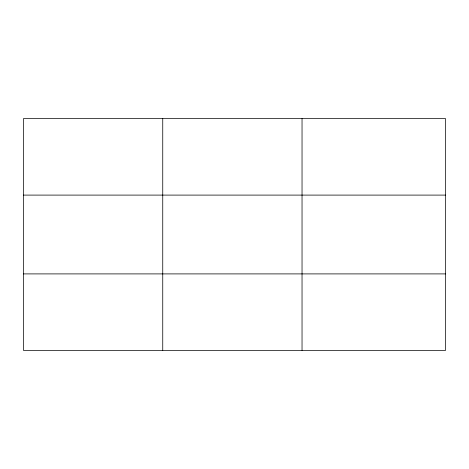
<?xml version="1.0" encoding="UTF-8"?>
<svg xmlns="http://www.w3.org/2000/svg" width="469" height="469" viewBox="0 0 469 469"><rect width="100%" height="100%" fill="white"/><g stroke="black" fill="none" stroke-linecap="round" stroke-linejoin="round"><path stroke-width="0.7" d="M162.743 350.39L162.743 118.61M302.036 350.39L302.036 118.61M445.55 273.902L445.55 350.39L23.45 350.39L23.45 118.61L445.55 118.61L445.55 273.902L23.45 273.902M23.45 195.098L445.55 195.098"/></g></svg>
